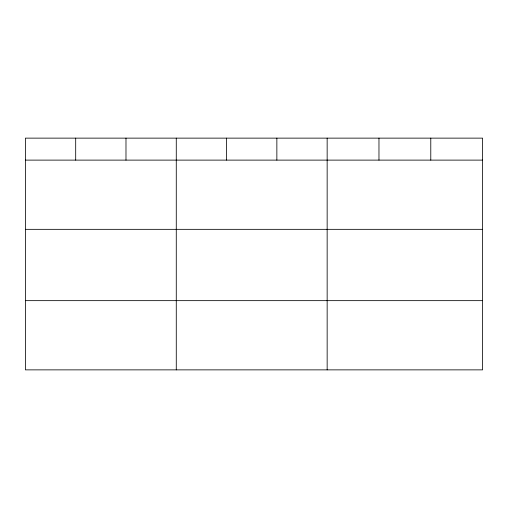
<?xml version="1.0" encoding="UTF-8"?>
<svg xmlns="http://www.w3.org/2000/svg" width="508" height="508" viewBox="0 0 508 508"><rect width="100%" height="100%" fill="white"/><g stroke="black" fill="none" stroke-linecap="round" stroke-linejoin="round"><path stroke-width="0.76" d="M482.6 229.337L482.6 138.132L25.4 138.132L25.4 369.868L482.6 369.868L482.6 229.337L25.4 229.337M25.4 160.115L482.6 160.115M25.4 300.653L482.6 300.653M430.784 138.132L430.784 160.115M378.968 138.132L378.968 160.115M327.152 138.132L327.152 369.868M276.86 138.132L276.86 160.115M226.568 138.132L226.568 160.115M176.276 138.132L176.276 369.868M125.984 138.132L125.984 160.115M75.692 138.132L75.692 160.115"/></g></svg>
